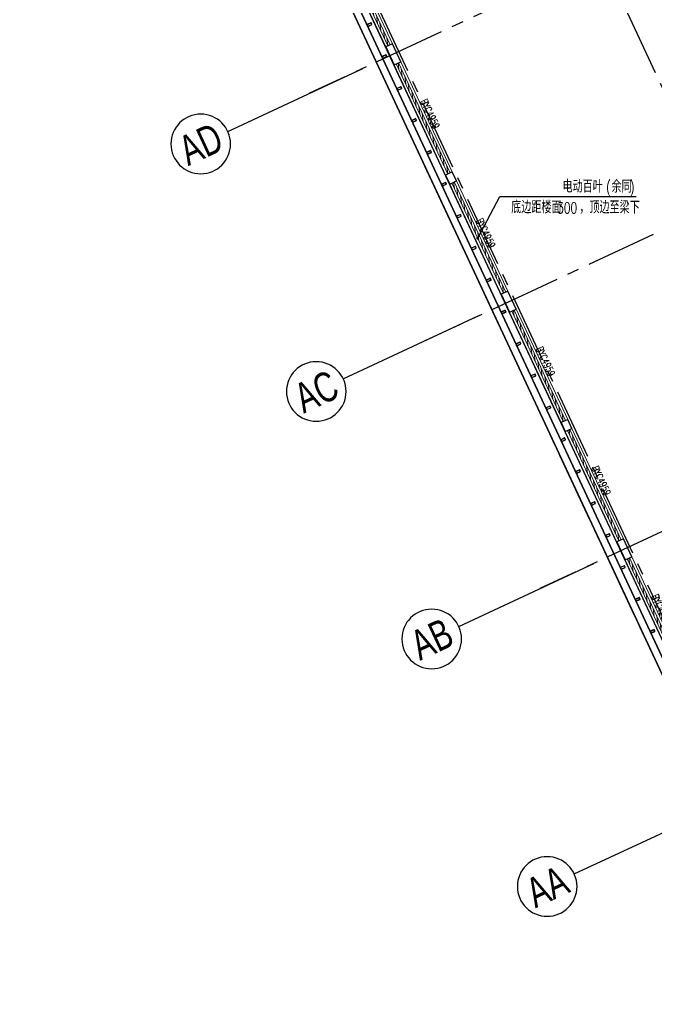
# Model space of a CAD drawing. Extents: x 162590 to 1345090, y -237084 to 1504616.
# Drawn here: x 415086 to 440661, y 111911 to 151841 of the extents above; entities that cross this region are included whole.
import ezdxf
from ezdxf.enums import TextEntityAlignment as Align

# ---------------------------------------------------------------- set-up
doc = ezdxf.new("R2010")
doc.units = 0
doc.linetypes.add('CENTER2', pattern=[28.575, 19.05, -3.175, 3.175, -3.175])
doc.layers.get('0').update_dxf_attribs({"color": 8})
doc.layers.get('Defpoints').update_dxf_attribs({"color": 8})
for name, color, linetype in [('#幕墙线-平面', 8, 'Continuous'), ('#标注', 8, 'Continuous'), ('#轴线', 8, 'CENTER2'), ('A-FLOR', 8, 'Continuous'), ('CURTWALL', 8, 'Continuous'), ('DIM_LEAD', 8, 'Continuous'), ('WALL', 8, 'Continuous'), ('WINDOW_TEXT', 8, 'Continuous'), ('数据中心轮廓线', 8, 'Continuous')]:
    doc.layers.add(name, color=color, linetype=linetype)
doc.layers.add('PUB_TEXT', color=8, linetype='Continuous', lineweight=5)
doc.layers.add('WINDOW', color=8, linetype='Continuous', lineweight=13)
doc.styles.add('_TCH_DIM', font='SIMPLEX', dxfattribs={"bigfont": 'GBCBIG'})
doc.styles.add('_TCH_WINDOW', font='SIMPLEX', dxfattribs={"height": 3.5, "bigfont": 'GBCBIG'})
doc.styles.add('JHZX', font='jrs.shx', dxfattribs={"width": 0.6, "bigfont": 'jhz.shx'})
doc.dimstyles.new('JZBZ-300', dxfattribs={"dimscale": 300, "dimtxt": 3, "dimasz": 1.5, "dimexe": 1, "dimexo": 1, "dimgap": 0.5, "dimtad": 1, "dimdec": 0, "dimdsep": 46, "dimtxsty": 'JHZX', "dimblk1": 'ARCHTICK', "dimblk2": 'ARCHTICK', "dimsah": 1, "dimcen": 0, "dimclrd": 1, "dimclre": 1, "dimclrt": 2, "dimadec": 3, "dimazin": 2, "dimtfac": 1, "dimtdec": 0, "dimtix": 1, "dimtmove": 0, "dimatfit": 3, "dimfxl": 1, "dimtolj": 1, "dimlwd": -1, "dimlwe": -1, "dimarcsym": 1})

# ---------------------------------------------------------------- blocks, each defined once
blk = doc.blocks.new('$WINLIB2D$00000039')
for points in [[(-0.5, 0.5), (-0.5, -0.5)], [(0.5, 0.5), (-0.5, 0.5)], [(0.5, -0.5), (0.5, 0.5)], [(-0.5, 0.1667), (0.5, 0.1667)], [(-0.3839, -0.1667), (-0.448, 0.1667)], [(-0.3159, -0.1667), (-0.38, 0.1667)], [(-0.2479, -0.1667), (-0.312, 0.1667)], [(-0.1799, -0.1667), (-0.244, 0.1667)], [(-0.1119, -0.1667), (-0.176, 0.1667)], [(-0.0439, -0.1667), (-0.108, 0.1667)], [(0.0241, -0.1667), (-0.04, 0.1667)], [(0.0921, -0.1667), (0.028, 0.1667)], [(0.16, -0.1667), (0.0959, 0.1667)], [(0.228, -0.1667), (0.1639, 0.1667)], [(0.296, -0.1667), (0.2319, 0.1667)], [(0.364, -0.1667), (0.2999, 0.1667)], [(0.432, -0.1667), (0.3679, 0.1667)], [(0.5, -0.1667), (0.4359, 0.1667)], [(-0.4519, -0.1667), (-0.5, 0.0836)], [(-0.5, -0.1667), (0.5, -0.1667)], [(0.5, -0.5), (-0.5, -0.5)]]:
    blk.add_lwpolyline(points)
blk = doc.blocks.new('A$C93cde13e')
at = {"layer": 'A-FLOR'}
blk.add_lwpolyline([(3506, -63392, 0.011903), (-3508, -63392), (-3531, -62542, 0.090515), (-55645, -73343, -0.399227), (-65130, -69611), (-85521, -25883, -0.425761), (-81676, -15932, -0.086179), (-11232, 201), (-9980, -7700), (9978, -7700), (11229, 201, -0.055481), (57328, -7430, -0.425761), (62357, -16839), (47448, -62726, -0.399227), (38488, -67585, 0.059797), (3528, -62542), (3506, -63391)], format="xyb", dxfattribs=at)
at = {"layer": 'CURTWALL'}
blk.add_lwpolyline([(899, -62803, -0.064248), (38410, -67875, 0.399227), (47733, -62819), (62643, -16931, 0.425761), (57410, -7141, 0.169589), (-81792, -15655, 0.425761), (-85792, -26010), (-65402, -69738, 0.399227), (-55532, -73621, -0.094987), (-901, -62803)], format="xyb", dxfattribs=at)
at = {"layer": 'DIM_LEAD'}
for p, q in [((-77159, -43576), (-76268, -41893)), ((-76268, -41893), (-70775, -41902))]:
    blk.add_line(p, q, dxfattribs=at)
at = {"layer": 'DIM_LEAD', "const_width": 60}
blk.add_lwpolyline([(-77173, -43602, 1), (-77145, -43549, 1)], format="xyb", close=True, dxfattribs=at)
at = {"layer": 'WALL'}
for p, q in [((-80591, -35742), (-80863, -35869)), ((-80863, -35869), (-80525, -36594)), ((-80253, -36467), (-80591, -35742)), ((-80525, -36594), (-80253, -36467)), ((-78182, -40908), (-78454, -41035)), ((-78454, -41035), (-78285, -41397)), ((-78013, -41271), (-78182, -40908)), ((-78285, -41397), (-78013, -41271)), ((-75942, -45712), (-76214, -45838)), ((-76214, -45838), (-75876, -46563)), ((-75604, -46437), (-75942, -45712)), ((-75876, -46563), (-75604, -46437)), ((-73533, -50878), (-73805, -51004)), ((-73805, -51004), (-73636, -51367)), ((-73364, -51240), (-73533, -50878)), ((-73636, -51367), (-73364, -51240)), ((-71294, -55681), (-71565, -55808)), ((-71565, -55808), (-71227, -56533)), ((-70955, -56406), (-71294, -55681)), ((-71227, -56533), (-70955, -56406))]:
    blk.add_line(p, q, dxfattribs=at)
at = {"layer": '数据中心轮廓线'}
blk.add_lwpolyline([(-53554, -5782, 0.035377), (-81908, -15378, 0.425761), (-86064, -26137), (-65674, -69865, 0.399227), (-55419, -73899, -0.08992), (-3865, -63151, -0.08992)], format="xyb", dxfattribs=at)
at = {"layer": 'WINDOW'}
ref = blk.add_blockref('$WINLIB2D$00000039', (-81762, -33585), dxfattribs=dict(at, xscale=4899.999999999999, yscale=300, zscale=4899.999999999999, rotation=294.9999999993814))
ref.add_attrib('A', 'BYC4959', (-81884, -32897), dxfattribs={"layer": 'WINDOW_TEXT', "height": 297.5, "rotation": 295, "style": '_TCH_WINDOW', "width": 0.705882})
ref = blk.add_blockref('$WINLIB2D$00000039', (-79354, -38751), dxfattribs=dict(at, xscale=4899.999999999999, yscale=300, zscale=4899.999999999999, rotation=294.9999999993814))
ref.add_attrib('A', 'BYC4959', (-79475, -38063), dxfattribs={"layer": 'WINDOW_TEXT', "height": 297.5, "rotation": 295, "style": '_TCH_WINDOW', "width": 0.705882})
ref = blk.add_blockref('$WINLIB2D$00000039', (-77114, -43555), dxfattribs=dict(at, xscale=4899.999999999999, yscale=300, zscale=4899.999999999999, rotation=294.9999999993814))
ref.add_attrib('A', 'BYC4959', (-77235, -42866), dxfattribs={"layer": 'WINDOW_TEXT', "height": 297.5, "rotation": 295, "style": '_TCH_WINDOW', "width": 0.705882})
ref = blk.add_blockref('$WINLIB2D$00000039', (-74705, -48720), dxfattribs=dict(at, xscale=4899.999999999999, yscale=300, zscale=4899.999999999999, rotation=294.9999999993814))
ref.add_attrib('A', 'BYC4959', (-74826, -48032), dxfattribs={"layer": 'WINDOW_TEXT', "height": 297.5, "rotation": 295, "style": '_TCH_WINDOW', "width": 0.705882})
ref = blk.add_blockref('$WINLIB2D$00000039', (-72465, -53524), dxfattribs=dict(at, xscale=4899.999999999999, yscale=300, zscale=4899.999999999999, rotation=294.9999999993814))
ref.add_attrib('A', 'BYC4959', (-72586, -52836), dxfattribs={"layer": 'WINDOW_TEXT', "height": 297.5, "rotation": 295, "style": '_TCH_WINDOW', "width": 0.705882})
ref = blk.add_blockref('$WINLIB2D$00000039', (-70056, -58690), dxfattribs=dict(at, xscale=4899.999999999999, yscale=300, zscale=4899.999999999999, rotation=294.9999999993814))
ref.add_attrib('A', 'BYC4959', (-70177, -58002), dxfattribs={"layer": 'WINDOW_TEXT', "height": 297.5, "rotation": 295, "style": '_TCH_WINDOW', "width": 0.705882})
at = {"layer": 'PUB_TEXT', "style": '_TCH_DIM'}
for s, p in [('电动百叶', (-73744, -41740)), ('余同', (-71774, -41743)), ('底边距楼面', (-75810, -42577)), ('，顶边至梁下', (-73067, -42581))]:
    blk.add_text(s, height=506.4, rotation=359.9069, dxfattribs=at).set_placement(p)
at = {"layer": 'PUB_TEXT', "style": '_TCH_DIM', "width": 0.705882}
for s, height, p in [('(', 446, (-71984, -41743)), (')', 446, (-71037, -41744)), ('300', 446.2, (-73967, -42580))]:
    blk.add_text(s, height=height, rotation=359.9069, dxfattribs=at).set_placement(p)
blk = doc.blocks.new('*U48')
blk.add_line((20, 0), (0, 0))
blk.add_circle((24, 0), 4)
at = {"style": 'JHZX', "width": 0.75}
blk.add_attdef('AXES', text='', height=4, dxfattribs=at).set_placement((24, 0), align=Align.MIDDLE_CENTER)
blk = doc.blocks.new('_ARCHTICK')
at = {"color": 0, "linetype": 'ByBlock', "const_width": 0.15}
blk.add_lwpolyline([(-0.5, -0.5), (0.5, 0.5)], dxfattribs=at)
blk = doc.blocks.new('*D1148')
at = {"layer": '#标注', "color": 8, "ltscale": 300, "transparency": 16777216}
for p, q in [((579030, 186296), (580559, 191004)), ((417192, 176398), (415100, 180884))]:
    blk.add_line(p, q, dxfattribs=at)
blk.add_arc((510675, -24078), 225850, 72, 115, dxfattribs=at)
at = {"layer": 'Defpoints', "color": 0, "ltscale": 300, "transparency": 16777216}
for p in [(525119, 201310), (578937, 186011), (417319, 176126), (510675, -24078)]:
    blk.add_point(p, dxfattribs=at)
at = {"layer": '#标注', "color": 8, "ltscale": 300, "transparency": 16777216, "xscale": 450, "yscale": 450, "zscale": 450}
for p, rotation in [((580467, 190718), 341.9999999957651), ((415227, 180612), 205.0000000052078)]:
    blk.add_blockref('_ARCHTICK', p, dxfattribs=dict(at, rotation=rotation))
at = {"layer": '#标注', "color": 8, "ltscale": 300, "transparency": 16777216, "insert": (496851, 201950), "char_height": 900, "attachment_point": 5, "rotation": 3.5, "style": 'JHZX'}
blk.add_mtext('\\A1;43°', dxfattribs=at)
blk = doc.blocks.new('*D1153')
at = {"layer": '#标注', "color": 8, "ltscale": 300, "transparency": 16777216}
for p, q in [((443423, 186651), (442283, 190223)), ((417192, 176398), (415607, 179796))]:
    blk.add_line(p, q, dxfattribs=at)
blk.add_arc((510675, -24078), 224650, 107.7, 115, dxfattribs=at)
at = {"layer": 'Defpoints', "color": 0, "ltscale": 300, "transparency": 16777216}
for p in [(433349, 186845), (443514, 186365), (417319, 176126), (510675, -24078)]:
    blk.add_point(p, dxfattribs=at)
at = {"layer": '#标注', "color": 8, "ltscale": 300, "transparency": 16777216, "xscale": 450, "yscale": 450, "zscale": 450}
for p, rotation in [((442374, 189938), 17.69999999981979), ((415734, 179524), 205.0000000052079)]:
    blk.add_blockref('_ARCHTICK', p, dxfattribs=dict(at, rotation=rotation))
at = {"layer": '#标注', "color": 8, "ltscale": 300, "transparency": 16777216, "insert": (428670, 185714), "char_height": 900, "attachment_point": 5, "rotation": 21.35, "style": 'JHZX'}
blk.add_mtext('\\A1;7.3°', dxfattribs=at)
blk = doc.blocks.new('*D990')
at = {"layer": '#标注', "color": 8, "ltscale": 300, "transparency": 16777216}
for p, q in [((579030, 186296), (580559, 191004)), ((417192, 176398), (415100, 180884))]:
    blk.add_line(p, q, dxfattribs=at)
blk.add_arc((510675, -24078), 225850, 72, 115, dxfattribs=at)
at = {"layer": 'Defpoints', "color": 0, "ltscale": 300, "transparency": 16777216}
for p in [(525119, 201310), (578937, 186011), (417319, 176126), (510675, -24078)]:
    blk.add_point(p, dxfattribs=at)
at = {"layer": '#标注', "color": 8, "ltscale": 300, "transparency": 16777216, "xscale": 450, "yscale": 450, "zscale": 450}
for p, rotation in [((580467, 190718), 341.9999999957651), ((415227, 180612), 205.0000000052078)]:
    blk.add_blockref('_ARCHTICK', p, dxfattribs=dict(at, rotation=rotation))
at = {"layer": '#标注', "color": 8, "ltscale": 300, "transparency": 16777216, "insert": (496851, 201950), "char_height": 900, "attachment_point": 5, "rotation": 3.5, "style": 'JHZX'}
blk.add_mtext('\\A1;43°', dxfattribs=at)
blk = doc.blocks.new('*D995')
at = {"layer": '#标注', "color": 8, "ltscale": 300, "transparency": 16777216}
for p, q in [((443423, 186651), (442283, 190223)), ((417192, 176398), (415607, 179796))]:
    blk.add_line(p, q, dxfattribs=at)
blk.add_arc((510675, -24078), 224650, 107.7, 115, dxfattribs=at)
at = {"layer": 'Defpoints', "color": 0, "ltscale": 300, "transparency": 16777216}
for p in [(433349, 186845), (443514, 186365), (417319, 176126), (510675, -24078)]:
    blk.add_point(p, dxfattribs=at)
at = {"layer": '#标注', "color": 8, "ltscale": 300, "transparency": 16777216, "xscale": 450, "yscale": 450, "zscale": 450}
for p, rotation in [((442374, 189938), 17.69999999981979), ((415734, 179524), 205.0000000052079)]:
    blk.add_blockref('_ARCHTICK', p, dxfattribs=dict(at, rotation=rotation))
at = {"layer": '#标注', "color": 8, "ltscale": 300, "transparency": 16777216, "insert": (428670, 185714), "char_height": 900, "attachment_point": 5, "rotation": 21.35, "style": 'JHZX'}
blk.add_mtext('\\A1;7.3°', dxfattribs=at)
blk = doc.blocks.new('*D1074')
at = {"layer": '#标注', "color": 8, "ltscale": 300, "transparency": 16777216}
for p, q in [((579030, 186296), (580559, 191004)), ((417192, 176398), (415100, 180884))]:
    blk.add_line(p, q, dxfattribs=at)
blk.add_arc((510675, -24078), 225850, 72, 115, dxfattribs=at)
at = {"layer": 'Defpoints', "color": 0, "ltscale": 300, "transparency": 16777216}
for p in [(525119, 201310), (578937, 186011), (417319, 176126), (510675, -24078)]:
    blk.add_point(p, dxfattribs=at)
at = {"layer": '#标注', "color": 8, "ltscale": 300, "transparency": 16777216, "xscale": 450, "yscale": 450, "zscale": 450}
for p, rotation in [((580467, 190718), 341.9999999957651), ((415227, 180612), 205.0000000052078)]:
    blk.add_blockref('_ARCHTICK', p, dxfattribs=dict(at, rotation=rotation))
at = {"layer": '#标注', "color": 8, "ltscale": 300, "transparency": 16777216, "insert": (496851, 201950), "char_height": 900, "attachment_point": 5, "rotation": 3.5, "style": 'JHZX'}
blk.add_mtext('\\A1;43°', dxfattribs=at)
blk = doc.blocks.new('*D1079')
at = {"layer": '#标注', "color": 8, "ltscale": 300, "transparency": 16777216}
for p, q in [((443423, 186651), (442283, 190223)), ((417192, 176398), (415607, 179796))]:
    blk.add_line(p, q, dxfattribs=at)
blk.add_arc((510675, -24078), 224650, 107.7, 115, dxfattribs=at)
at = {"layer": 'Defpoints', "color": 0, "ltscale": 300, "transparency": 16777216}
for p in [(433349, 186845), (443514, 186365), (417319, 176126), (510675, -24078)]:
    blk.add_point(p, dxfattribs=at)
at = {"layer": '#标注', "color": 8, "ltscale": 300, "transparency": 16777216, "xscale": 450, "yscale": 450, "zscale": 450}
for p, rotation in [((442374, 189938), 17.69999999981979), ((415734, 179524), 205.0000000052079)]:
    blk.add_blockref('_ARCHTICK', p, dxfattribs=dict(at, rotation=rotation))
at = {"layer": '#标注', "color": 8, "ltscale": 300, "transparency": 16777216, "insert": (428670, 185714), "char_height": 900, "attachment_point": 5, "rotation": 21.35, "style": 'JHZX'}
blk.add_mtext('\\A1;7.3°', dxfattribs=at)
blk = doc.blocks.new('lz')
at = {"layer": '#幕墙线-平面', "ltscale": 250}
for points in [[(-33, 0, -0.414214), (-40, 7), (-40, 172, -0.414214), (-33, 180), (32, 180, -0.414214), (40, 172), (40, 7, -0.414214), (32, 0)], [(-33, 6, -0.414214), (-34, 7), (-34, 172, -0.414214), (-33, 174), (32, 174, -0.414214), (34, 172), (34, 7, -0.414214), (32, 6)]]:
    blk.add_lwpolyline(points, format="xyb", close=True, dxfattribs=at)

msp = doc.modelspace()

# ---------------------------------------------------------------- linework, layer by layer
at = {"layer": '#幕墙线-平面'}
msp.add_lwpolyline([(568167.4, 179769.9, -0.4257611), (573604.3, 169598.2), (558694.6, 123710.9, -0.3992271), (549008.5, 118457.6, 0.131617), (472625.3, 118533.5, 0.0310521), (455256.9, 112723.5, -0.3992271), (445002.8, 116757.2), (424612, 160485.4, -0.4257611), (428768.7, 171244, -0.0303466), (453015, 179722.5, -0.1385295)], format="xyb", close=True, dxfattribs=at)
msp.add_lwpolyline([(568086, 179481.2, -0.4257611), (573319, 169690.9), (558409.3, 123803.6, -0.3992271), (549086.4, 118747.3, 0.131617), (472547.9, 118823.3, 0.0310521), (455144.3, 113001.5, -0.3992271), (445274.7, 116884), (424883.9, 160612.2, -0.4257611), (428884.7, 170967.3, -0.0303466), (453096.7, 179433.8, -0.1385295), (568086, 179481.2)], format="xyb", dxfattribs=at)
at = {"layer": '#轴线', "ltscale": 150}
for p, q in [((452522.9, 100630.2), (417318.8, 176125.6)), ((458786.2, 110860.6), (428780.3, 175208.4)), ((450629.4, 107057), (420623.5, 171404.9)), ((451473.5, 160412.7), (426718.5, 148869.3)), ((456122.3, 150443.4), (431367.3, 138899.9)), ((460771.1, 140474), (436016.1, 128930.5))]:
    msp.add_line(p, q, dxfattribs=at)

# ---------------------------------------------------------------- block references
at = {"layer": '#标注'}
ref = msp.add_blockref('*U48', (428893.7, 149883.6), dxfattribs=dict(at, xscale=-300.0000000000001, yscale=300.0000000000002, rotation=24.99999999997769))
ref.add_attrib('AXES', 'AD', dxfattribs={"layer": '0', "height": 1200, "rotation": 25, "style": 'JHZX', "width": 0.75}).set_placement((422368.2, 146840.7), align=Align.MIDDLE_CENTER)
ref = msp.add_blockref('*U48', (433542.5, 139914.2), dxfattribs=dict(at, xscale=-300.0000000000001, yscale=300.0000000000002, rotation=24.99999999997769))
ref.add_attrib('AXES', 'AC', dxfattribs={"layer": '0', "height": 1200, "rotation": 25, "style": 'JHZX', "width": 0.75}).set_placement((427017, 136871.4), align=Align.MIDDLE_CENTER)
ref = msp.add_blockref('*U48', (438191.3, 129944.8), dxfattribs=dict(at, xscale=-300.0000000000001, yscale=300.0000000000002, rotation=24.99999999997769))
ref.add_attrib('AXES', 'AB', dxfattribs={"layer": '0', "height": 1200, "rotation": 25, "style": 'JHZX', "width": 0.75}).set_placement((431665.8, 126902), align=Align.MIDDLE_CENTER)
ref = msp.add_blockref('*U48', (442840.1, 119975.4), dxfattribs=dict(at, xscale=-300.0000000000001, yscale=300.0000000000002, rotation=24.99999999997769))
ref.add_attrib('AXES', 'AA', dxfattribs={"layer": '0', "height": 1200, "rotation": 25, "style": 'JHZX', "width": 0.75}).set_placement((436314.6, 116932.6), align=Align.MIDDLE_CENTER)
at = {"ltscale": 300}
msp.add_blockref('A$C93cde13e', (510676.4, 186622.3), dxfattribs=at)
at = {"xscale": -1, "rotation": 294.9999999999494}
for p in [(429081.8, 151609.8), (429681.7, 150323.2), (430281.2, 149037.7), (430881.2, 147751), (431480.6, 146465.6), (432080.6, 145178.7), (432680, 143893.5), (433280.1, 142606.5), (433879.4, 141321.4), (434479.6, 140034.3), (435078.8, 138749.3), (435679, 137462), (436278.1, 136177.2), (436878.5, 134889.8), (437477.5, 133605.1), (438077.9, 132317.5), (438676.9, 131033), (439277.4, 129745.3), (439876.3, 128460.9), (440476.9, 127173)]:
    msp.add_blockref('lz', p, dxfattribs=at)

# ---------------------------------------------------------------- dimensions: what is measured, and where the dimension line sits
at = {"layer": '#标注', "ltscale": 300}
for base, p1, picture, middle in [((525118.7, 201309.9), (578937, 186010.6), '*D1148', (496850.7, 201949.9)), ((525118.7, 201309.9), (578937, 186010.6), '*D990', (496850.7, 201949.9)), ((525118.7, 201309.9), (578937, 186010.6), '*D1074', (496850.7, 201949.9)), ((433349.3, 186844.8), (443514.3, 186365.2), '*D1153', (428669.7, 185714.2)), ((433349.3, 186844.8), (443514.3, 186365.2), '*D995', (428669.7, 185714.2)), ((433349.3, 186844.8), (443514.3, 186365.2), '*D1079', (428669.7, 185714.2))]:
    dim = msp.add_angular_dim_3p(base=base, center=(510675.2, -24077.7), p1=p1, p2=(417318.8, 176125.6), dimstyle='JZBZ-300', override={"dimclrd": 8, "dimclre": 8, "dimclrt": 8}, dxfattribs=at)
    dim.commit()
    dim.dimension.update_dxf_attribs({"geometry": picture, "text_midpoint": middle})

doc.saveas('drawing.dxf')
